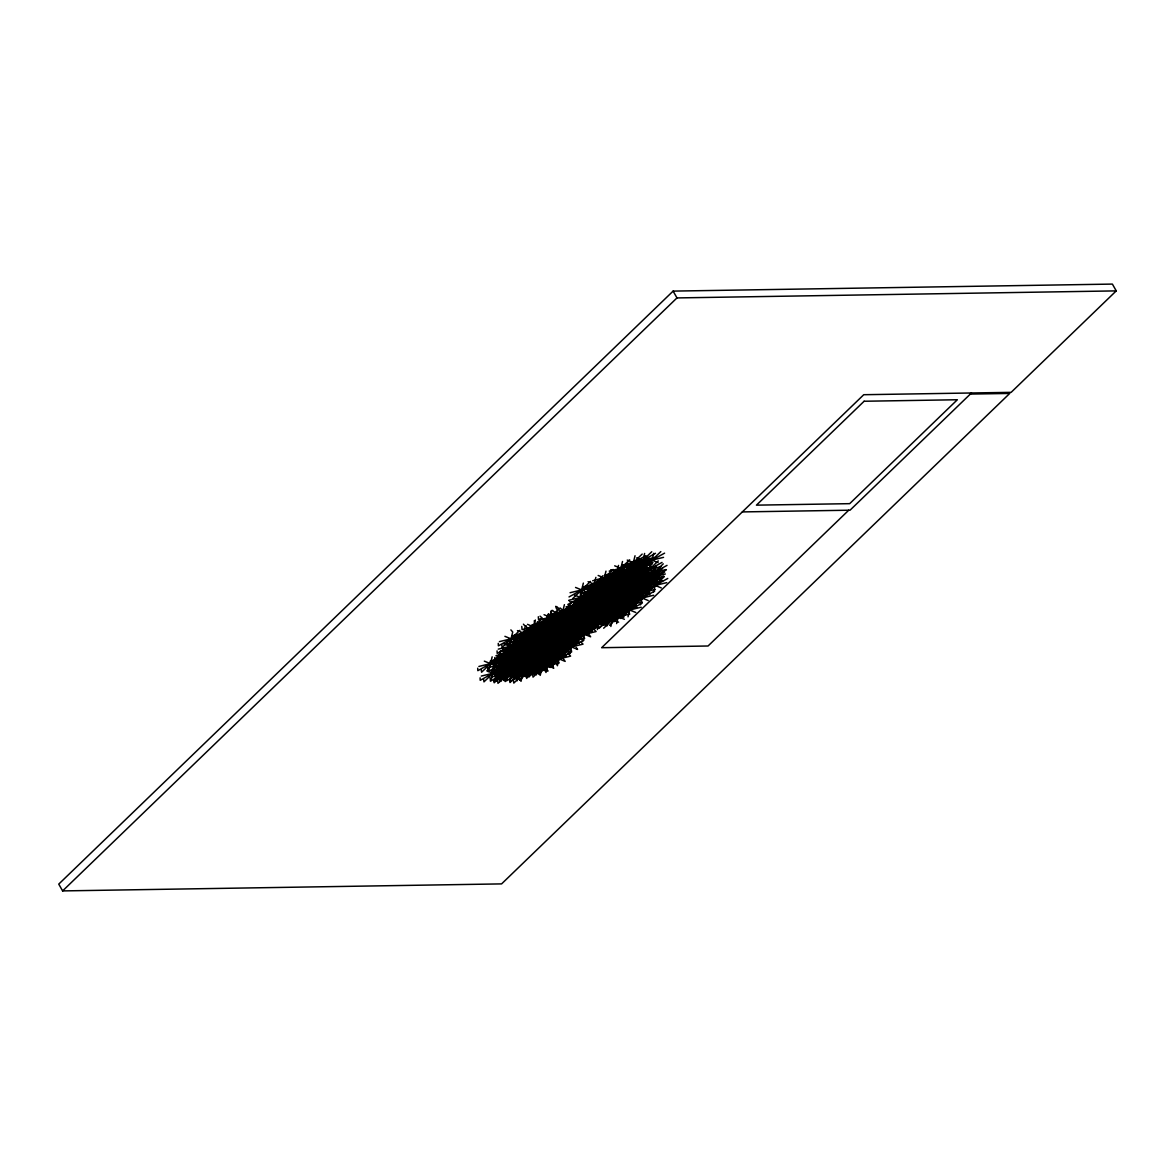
<?xml version="1.0" encoding="UTF-8"?>
<svg xmlns="http://www.w3.org/2000/svg" width="1175" height="1175" viewBox="0 0 1175 1175"><rect width="100%" height="100%" fill="white"/><g stroke="black" fill="none" stroke-linecap="round" stroke-linejoin="round"><path stroke-width="1.5" d="M492.163 656.825L488.771 670.47L487.258 666.974M494.543 666.475L491.165 680.105L490.151 677.784M498.978 671.38L502.371 657.736M501.299 664.742L504.692 651.097L502.827 648.997M502.782 671.938L509.201 646.162L507.35 644.062M511.522 639.523L508.129 653.168L507.13 650.832M504.765 667.371L501.373 681.015L499.86 677.52M503.693 674.377L507.071 660.747M509.612 660.365L513.005 646.72M508.555 667.943L505.177 681.573L503.664 678.092M511.947 655.415L508.555 669.06L507.556 666.724M510.875 662.421L514.268 648.791L512.418 646.676M510.376 666.21L506.983 679.855L505.984 677.534M515.384 657.486L518.777 643.841M516.545 655.356L510.949 678.695L509.935 676.374M517.705 650.847L521.098 637.202M515.472 662.362L518.865 648.717M513.269 672.071L516.648 658.426M522.934 632.899L519.541 646.544L518.542 644.208M516.706 665.564L520.084 651.934M515.428 672.849L518.807 659.204M519.027 658.94L522.405 645.295M521.127 652.566L517.734 666.21L516.736 663.875M523.345 647.102L526.738 633.472M519.952 662.274L523.345 648.644M520.584 667.121L517.191 680.766L516.192 678.43M524.182 654.49L527.575 640.845M519.512 674.127L522.904 660.482M529.881 634.206L526.503 647.851L525.489 645.516M530.175 637.07L526.782 650.7L525.783 648.38M522.346 671.924L525.739 658.279M535.345 620.033L529.132 644.223L528.118 641.903M534.831 623.954L531.438 637.599L530.439 635.264M524.388 667.679L520.995 681.324L519.996 679.003M528.118 659.058L524.726 672.702L523.727 670.367M530.439 652.419L527.046 666.063L526.048 663.728M526.194 673.907L529.587 660.262M530.16 664.8L526.782 678.445L525.768 676.11M533.523 653.227L536.902 639.597M532.481 658.176L529.088 671.806L528.089 669.486M537.107 643.151L533.714 656.796L532.716 654.46M540.794 632.297L537.401 645.927L536.387 643.606M543.1 625.658L539.722 639.303L538.708 636.967M540.515 637.452L543.908 623.808M545.567 620.943L542.174 634.588L541.161 632.253M547.873 614.305L544.495 627.949L543.482 625.614M542.923 643.063L539.531 656.707L538.532 654.372M543.599 639.949L546.992 626.304M538.605 661.922L541.998 648.292M549.312 619.666L545.92 633.31L544.407 629.815M548.505 624.028L551.883 610.383M537.636 667.943L541.014 654.299L539.163 652.198M545.978 635.146L549.357 621.502L547.506 619.401M543.335 647.66L536.417 674.803L535.403 672.482M538.738 668.178L542.116 654.534M538.165 671.659L541.558 658.029M548.96 631.122L545.582 644.767L544.568 642.431M546.404 647.557L549.797 633.913M548.24 642.196L551.618 628.566M543.599 661.731L540.206 675.375L539.207 673.04M551.751 632.268L555.143 618.623M554.071 625.629L557.464 611.999M549.665 647.498L553.058 633.854M555.613 624.703L548.931 651.303L547.932 648.967M549.386 658.852L545.993 672.482L544.48 669.001M551.677 649.305L555.07 635.675M548.813 662.832L552.97 646.47M548.314 665.858L551.692 652.213M552.926 647.44L559.52 620.576M558.712 624.924L562.091 611.294M551.134 656.193L555.29 639.846M561.841 613.938L558.448 627.582L557.449 625.247M561.033 618.3L564.411 604.655M557.611 641.418L561.004 627.773M563.324 621.134L559.932 634.779L558.918 632.444M562.517 625.497L565.895 611.852M563.148 625.482L566.541 611.852M560.945 638.774L557.567 652.419L556.553 650.083M563.266 632.15L559.873 645.78L558.874 643.459M560.269 645.192L565.88 623.073M562.59 638.568L565.968 624.924M561.782 646.867L558.404 660.512L557.391 658.191M565.704 631.9L569.097 618.256M560.769 652.066L557.391 665.711L556.377 663.376M564.103 640.243L560.71 653.873L559.711 651.552M568.289 622.603L571.682 608.973M565.278 636.571L561.885 650.216L560.886 647.88M571.417 611.617L568.024 625.262L567.026 622.941M570.609 615.979L573.988 602.334M567.598 629.947L564.206 643.577L563.192 641.256M570.037 620.782L571.3 615.671L600.396 599.676M575.324 602.202L573.62 609.032L582.447 600.513M569.082 637.144L565.689 650.774L564.676 648.453M573.415 623.044L574.678 617.933M576.382 611.117L575.104 616.243L578.159 617.477M576.866 609.208L579.833 597.267M579.965 596.738L583.358 583.108M578.761 604.273L582.154 590.628M572.431 630.417L573.268 627.009M576.44 616.963L577.278 613.556M573.18 640.096L569.787 653.741L568.274 650.245M581.933 604.655L583.637 597.825M571.461 647.895L574.854 634.25M580.494 611.485L577.101 625.115L576.102 622.794M583.064 602.188L579.686 615.832L578.673 613.497M576.22 630.975L577.072 627.582M577.175 627.626L573.782 641.256L572.783 638.936M579.187 620.165L582.58 606.52M581.508 613.526L582.785 608.43M584.9 599.882L583.197 606.726L576.866 612.836M580.156 620.738L581.008 617.316M586.017 608.591L589.409 594.947M583.182 621.046L579.789 634.691L578.79 632.37M579.158 639.097L582.536 625.452M584.122 619.577L584.974 616.155M587.177 606.462L585.488 613.291L598.075 606.3M588.337 601.952L591.73 588.308M582.11 628.067L585.502 614.422M581.463 632.458L584.856 618.814M586.105 613.467L589.498 599.823M583.902 623.161L585.591 616.361L574.531 622.486M586.017 614.657L587.28 609.531M590.173 597.649L593.566 584.004M592.494 591.01L595.887 577.38M587.764 614.966L590.717 603.039M588.176 615.436L589.439 610.31M589.659 610.045L593.037 596.401M588.367 617.316L591.759 603.671M586.252 627.479L582.859 641.124L581.86 638.789M593.977 598.207L597.37 584.577M590.584 613.379L593.977 599.749M588.249 630.167L591.216 618.226M594.814 605.595L598.207 591.95M584.239 625.761L591.833 618.432L593.537 611.587M597.135 598.956L600.513 585.312M597.414 601.806L600.807 588.176M599.764 595.328L603.142 581.684M592.978 623.029L596.357 609.384M602.599 584.783L605.977 571.138M602.07 588.69L605.463 575.06M591.627 632.429L595.02 618.784M595.358 623.793L598.751 610.163M597.678 617.169L601.071 603.524M596.827 625.012L600.219 611.367M597.414 629.55L600.792 615.906M599.72 622.912L603.113 609.282M604.156 604.332L607.534 590.702M604.347 607.901L607.739 594.256M608.033 597.032L611.426 583.402M610.354 590.408L613.732 576.763L638.994 562.942M611.147 588.558L614.54 574.913M612.807 585.693L616.199 572.049M615.127 579.055L618.505 565.41M610.163 607.813L613.556 594.168M614.231 591.054L617.624 577.41M609.238 613.027L612.63 599.397M616.552 584.416L619.945 570.771M619.122 575.133L622.515 561.488M608.268 619.049L611.646 605.404M616.611 586.252L619.989 572.607M607.049 625.908L610.427 612.263M610.574 612.41L613.967 598.765M609.355 619.284L612.748 605.639M608.797 622.765L612.19 609.135M616.214 595.872L619.592 582.227M617.037 598.663L620.429 585.018M618.873 593.302L622.251 579.657M610.838 626.481L614.231 612.836M622.383 583.373L625.776 569.728M624.703 576.734L628.082 563.089M620.297 598.604L623.69 584.959M619.563 602.393L626.246 575.809M616.625 623.587L620.003 609.957M622.309 600.41L625.702 586.78M619.445 613.938L623.602 597.576M618.946 616.963L622.324 603.318M623.558 598.545L630.153 571.682M621.766 607.299L625.159 593.669M629.345 576.029L632.723 562.384M622.53 604.582L625.923 590.952M629.08 578.688L632.473 565.043M631.665 569.39L635.043 555.76M628.243 592.523L631.636 578.878M623.249 614.496L626.642 600.866M630.564 585.884L633.957 572.24M633.134 576.602L636.527 562.957M633.78 576.587L637.158 562.957M628.199 603.524L631.577 589.879M630.505 596.885L633.898 583.255M630.902 596.298L636.512 574.178M633.222 589.674L636.6 576.029M629.022 611.617L632.414 597.972M636.336 583.006L639.729 569.361M628.023 616.816L631.401 603.172M638.921 573.708L642.314 560.078M631.342 604.978L634.735 591.348M632.517 601.321L635.91 587.676M638.657 576.367L642.049 562.722M641.242 567.084L644.62 553.44M634.838 594.682L638.231 581.052M636.321 601.879L639.714 588.249M645.413 582.859L648.806 569.214M640.419 604.831L643.812 591.201M642.093 599L645.486 585.356M647.733 576.22L651.126 562.575M650.318 566.938L653.697 553.293M644.414 592.362L647.807 578.732M650.421 585.796L653.814 572.152M649.775 590.202L653.168 576.558M652.742 579.158L656.135 565.528M652.096 583.564L655.488 569.919M653.491 592.229L656.884 578.585M848.732 510.214L708.055 646L601.644 647.704L863.757 394.712L1011.132 392.347L1116.25 290.886L1112.387 284.086L673.113 291.106L58.75 884.114L62.613 890.914L501.593 883.894L1009.722 393.434L970.344 394.066M62.613 890.914L676.976 297.921L1116.25 290.886M519.864 630.314L502.166 647.381L501.754 644.767M499.287 655.136L481.603 672.217L481.192 669.603M532.393 624.586L500.961 654.916L500.359 650.994M498.641 661.554L530.072 631.21M511.815 649.408L494.132 666.489L493.72 663.875M541.969 622.265L510.538 652.595L510.126 649.981M502.445 662.113L533.876 631.783M509.509 656.047L491.811 673.128L491.414 670.499M537.327 629.697L559.021 608.694L556.612 606.506M501.681 664.786L483.982 681.852L483.586 679.238M508.217 659.234L539.648 628.889M521.406 647.087L503.708 664.169L503.297 661.554M519.335 649.599L537.019 632.517M572.798 598.486L590.496 581.419M513.299 656.605L495.615 673.686L495.204 671.072M535.007 636.336L552.691 619.254L550.282 617.066M551.046 622.118L519.614 652.448L519.203 649.834M553.851 620.033L571.549 602.966L569.141 600.778M501.387 670.808L529.543 643.606M564.587 610.295L517.015 656.238L516.603 653.608M514.209 659.058L496.511 676.124L495.909 672.203M552.235 623.323L561.092 614.775M563.618 612.337L569.919 606.241M538.796 636.894L556.495 619.812M571.593 606.021L603.025 575.677M512.785 664.022L530.483 646.94M551.545 626.672L569.229 609.59M505.984 670.734L527.222 650.245M511.889 665.682L494.205 682.763L493.794 680.149M562.267 616.934L530.233 647.675L529.822 645.06M528.265 650.877L510.567 667.958L510.17 665.344M551.281 629.33L568.964 612.248L566.57 610.06M595.417 586.531L613.115 569.449M563.427 617.727L581.126 600.645L578.717 598.457M578.129 604.097L600.704 582.315M523.786 656.737L506.102 673.804L505.691 671.189M544.04 637.908L526.341 654.974L525.945 652.36M555.334 627.23L573.033 610.163M555.981 627.23L573.664 610.148M517.514 664.521L497.994 683.321L497.598 680.707M581.17 603.7L612.601 573.371M508.246 674.597L525.945 657.515M566.658 618.887L548.96 635.954L548.563 633.34M578.805 607.284L538.4 646.514L538.003 643.9M578.144 608.327L604.508 582.888M521.465 663.361L503.781 680.442L503.37 677.828M526.547 658.543L544.245 641.462L541.837 639.273M563.706 623L568.773 618.123M607.945 580.803L629.653 559.799M569.787 618.314L572.313 615.876M578.555 609.928L560.857 627.009L560.446 624.395M583.916 605.448L610.28 579.995M537.577 650.73L519.879 667.811L519.482 665.197M584.46 605.507L592.038 598.192M556.935 632.223L539.237 649.29L538.826 646.676M552.764 636.527L570.448 619.445M572.519 617.58L607.651 583.623M530.043 658.793L512.344 675.875L511.947 673.26M515.179 673.657L532.863 656.59M578.893 612.586L575.104 616.243L604.875 599.588M581.419 610.148L583.931 607.71M605.639 587.427L623.323 570.36M550.062 641.374L532.363 658.441L531.967 655.826M542.498 649.246L576.235 616.567M590.247 603.553L621.678 573.224M517.558 674.435L535.257 657.368M572.019 621.913L600.175 594.712M624.483 571.138L642.182 554.071M603.186 592.141L627.068 569.082M574.751 619.901L550.443 643.166L550.047 640.537M577.278 617.462L584.842 610.148M587.647 607.328L605.331 590.261M617.536 578.482L635.22 561.4M563.442 632.121L541.763 653.036L541.367 650.421M555.408 640.316L573.106 623.235M609.428 587.999L627.127 570.918M519.027 675.64L562.193 633.986M550.473 645.971L521.92 673.554L521.524 670.94M576.617 621.839L601.115 598.046M622.177 577.777L639.861 560.695M600.866 598.78L624.762 575.721M531.526 665.99L513.827 683.072L513.225 679.15M569.89 628.977L573.694 625.306L569.111 623.44M574.957 624.101L579.995 619.225M615.215 585.121L632.899 568.039M585.003 615.392L598.898 601.982M621.913 580.435L651.758 551.751M544.73 655.224L570.404 630.461M567.613 633.501L585.312 616.42M548.152 652.61L519.6 680.193L519.203 677.578M581.787 620.033L585.591 616.361M586.854 615.142L594.418 607.842M596.973 606.08L614.672 589.013M625.967 578.335L643.665 561.268M531.555 669.912L574.722 628.243M626.613 578.335L644.297 561.253M580.567 622.941L585.62 618.065M583.946 620.811L596.577 608.621M592.626 612.733L574.942 629.8L574.531 627.186M619.592 587.059L649.437 558.375M568.083 637.085L542.409 661.863L542.013 659.248M609.032 597.62L633.369 574.12M530.997 673.407L548.696 656.34M579.481 626.657L592.097 614.466M597.179 609.649L614.877 592.567M572.416 634.882L529.249 676.55L528.838 673.936M631.489 578.115L649.188 561.033M591.994 617.125L574.296 634.206L573.899 631.592M591.774 617.683L608.209 601.835M572.622 636.439L590.32 619.357M609.869 600.396L641.08 570.551M593.096 617.213L600.675 609.898M643.136 568.685L660.835 551.604M541.132 667.606L584.313 625.937M590.863 619.886L603.495 607.695M576.205 635.455L533.039 677.108L532.642 674.494M602.995 609.546L620.694 592.479M629.168 584.753L646.867 567.672M613.13 600.352L630.813 583.27M589.674 623.763L571.975 640.845L571.579 638.231M589.453 624.322L605.889 608.474M621.076 594.256L643.636 572.489M580.656 633.619L588.249 626.275M593.302 621.413L598.354 616.537M581.992 632.561L538.826 674.23L538.414 671.615M612.395 604.141L634.074 583.226M626.04 591.422L643.738 574.34M592.2 624.307L632.826 585.077M640.566 577.968L658.264 560.886M592.553 624.659L621.105 597.076M602.158 617.095L550.208 667.459L549.812 664.83M623.734 598.046L641.418 580.979M615.362 606.329L641.036 581.552M638.245 584.607L655.944 567.525M590.232 631.298L618.784 603.715M602.188 621.017L645.354 579.348M645.574 580.905L663.258 563.838M613.042 612.968L638.715 588.19M601.629 624.512L619.328 607.431M599.867 627.656L643.048 585.987M644.928 585.312L662.627 568.23M643.254 587.544L660.952 570.462M611.764 618.696L654.945 577.043M603.671 628.214L646.837 586.545M642.607 591.95L660.306 574.869M609.458 625.335L652.624 583.667M620.841 618.564L664.022 576.896M971.461 392.979L850.039 510.2L742.321 511.918M569.023 596.944L594.256 582.947M608.18 575.324L633.413 561.342M591.642 584.988L616.875 570.991M581.552 591.216L606.785 577.219M620.708 569.596L645.942 555.613M604.17 579.26L629.403 565.263M591.128 588.895L616.361 574.913M630.285 567.275L655.518 553.293M579.231 597.855L604.464 583.857M618.388 576.235L643.636 562.238M567.819 604.479L593.052 590.482M601.85 585.884L627.097 571.902M605.61 584.621L630.843 570.624M583.035 598.413L664.595 553.146M588.807 595.534L614.04 581.537M622.192 576.793L647.425 562.81M523.624 631.842L498.391 645.839L498.273 643.342M577.395 602.158L602.628 588.161M605.654 586.457L653.212 559.917M611.426 583.564L636.674 569.581M521.01 633.883L546.243 619.886M599.397 590.599L624.645 576.617M510.919 640.111L536.153 626.113M575.309 604.508L550.076 618.491L549.915 614.745M558.786 614.158L533.538 628.155L533.377 624.41M586.178 599.162L611.426 585.165M568.656 609.355L590.731 597.12M627.714 576.572L652.947 562.575M565.821 612.146L568.964 610.398M603.289 591.245L628.522 577.263M520.496 637.79L545.729 623.808M584.886 602.188L559.653 616.17L559.55 613.673M543.114 625.834L568.362 611.837M615.817 585.517L641.051 571.535M565.718 613.423L568.876 611.661M572.46 609.913L611.705 588.014M578.232 607.034L600.308 594.8M597.076 597.238L622.324 583.241M533.832 632.752L508.599 646.749L508.496 644.252M547.756 625.129L573.003 611.132M611.896 589.659L637.144 575.662M531.217 634.779L556.465 620.797M583.857 605.786L609.105 591.803M636.791 576.426L662.024 562.428M619.607 586.09L644.855 572.093M534.977 633.516L560.211 619.519M586.354 604.978L595.798 599.735M625.394 583.197L650.627 569.214M607.916 593.507L633.149 579.51M585.018 606.741L603.935 596.254M593.977 602.041L512.403 647.308L512.285 644.811M518.175 644.429L543.408 630.432M605.257 596.063L630.49 582.08M531.996 637.056L506.763 651.053L506.645 648.556M535.022 635.352L582.58 608.812L579.848 606.506M540.794 632.458L566.042 618.476M561.826 620.929L566.57 618.3M528.765 639.494L554.012 625.511M622.177 588.014L647.41 574.017M593.199 604.538L618.432 590.54M515.546 648.057L540.794 634.059M520.099 646.015L494.866 659.998L494.748 657.501M622.265 589.865L659.704 569.067M606.094 598.853L642.534 578.732M571.403 618.608L593.478 606.373M641.785 579.363L667.033 565.366M503.062 656.678L477.828 670.675L477.711 668.178M532.657 640.14L557.89 626.158M576.382 616.875L601.629 602.878M515.59 650.95L490.357 664.947L490.195 661.202M545.185 634.412L570.418 620.429M609.34 598.809L634.588 584.812M593.404 608.092L618.637 594.109M504.442 657.677L529.675 643.694M583.74 614.011L602.658 603.524M551.692 632.135L526.444 646.133L526.341 643.636M583.887 614.319L588.602 611.69M612.601 598.751L637.849 584.753M566.512 624.557L541.264 638.554L541.161 636.057M538.473 640.698L513.225 654.681L513.123 652.184M548.989 634.985L591.392 611.323M641.153 583.769L666.387 569.772M611.352 600.616L636.6 586.619M499.933 662.627L525.166 648.629M554.762 632.091L579.995 618.109L577.263 615.788M608.621 602.599L633.854 588.602M537.283 642.402L562.517 628.405M599.221 608.004L645.192 582.506M619.563 597.091L664.712 572.005M508.07 659.131L533.303 645.148M587.162 615.494L598.192 609.384M623.896 594.888L649.129 580.891M559.858 630.975L534.625 644.957L534.522 642.475M529.763 648.571L488.036 671.571L487.919 669.074M551.545 636.909L576.778 622.912M586.736 617.36L611.969 603.377L644.59 595.402M547.814 639.435L522.567 653.432L522.464 650.935M581.419 620.65L600.337 610.163M562.634 631.445L568.95 627.935M633.472 592.567L658.705 578.57M611.587 604.787L636.821 590.79M589.072 617.962L535.462 647.748L535.345 645.251M638.833 590.393L664.066 576.411M534.243 648.482L491.826 672.144L491.723 669.647M546.669 641.609L596.401 614.275M598.295 613.232L623.528 599.235M497.613 669.265L522.846 655.268M599.632 612.616L624.865 598.618M571.403 628.537L574.575 626.774M584.034 621.531L587.177 619.783M577.498 625.878L590.085 618.887M591.51 617.962L607.269 609.238M617.242 603.73L642.475 589.732M505.749 665.77L530.997 651.773M610.824 607.504L646.808 587.529M505.441 666.313L480.208 680.31L480.105 677.813M563.956 633.707L538.708 647.704L538.605 645.207M573.797 628.243L583.27 623M587.999 620.371L604.435 611.441M548.005 643.004L522.772 656.987L522.655 654.504M506.792 666.416L532.025 652.419M502.21 669.192L527.443 655.195M517.984 660.585L492.736 674.582L492.633 672.085M590.731 620.488L609.649 610.016M567.217 633.663L541.969 647.645L541.866 645.148M625.364 602.085L667.782 578.438M570.521 632.664L595.754 618.667M620.4 605.184L656.384 585.209M540.735 649.511L565.968 635.513M609.267 611.426L634.5 597.429M593.522 620.488L614.011 609.12M528.588 656.898L574.56 631.416M585.884 625.203L589.042 623.455M592.2 621.707L611.117 611.22M548.931 645.986L594.08 620.899M597.311 619.24L622.544 605.257M527.56 658.279L502.312 672.262L502.21 669.765M598.413 619.475L623.646 605.492M608.503 614.128L633.736 600.146M576.881 632.062L580.039 630.314M591.098 624.189L602.114 618.079M516.104 666.254L541.337 652.272M504.472 673.04L529.705 659.058M515.663 667.224L490.416 681.221L490.313 678.724M588.073 627.479L540.955 653.682L540.852 651.185M612.307 614.701L654.71 591.054M568.201 639.288L593.434 625.306M597.855 622.97L633.222 603.172M527.663 662.127L552.896 648.13M583.843 630.872L605.918 618.637M618.079 611.822L643.312 597.825M529 661.51L554.233 647.513M591.201 627.127L611.69 615.759M521.274 666.063L496.041 680.061L495.923 677.564M536.637 658.132L494.22 681.779L494.117 679.282M571.843 638.627L546.61 652.624L546.507 650.127M499.992 678.9L525.24 664.903M540.192 656.399L576.176 636.424M508.569 674.332L533.803 660.335M596.092 626.113L621.325 612.116M513.783 672.893L539.017 658.911M597.15 627.332L554.732 650.979L554.629 648.482M549.768 654.078L585.752 634.103M538.635 660.321L563.868 646.323M617.066 617.007L642.299 603.025M518.146 672.012L543.379 658.015M599.896 626.672L625.129 612.689M515.252 674.097L540.485 660.115M605.668 623.793L630.916 609.796M526.679 668.134L551.927 654.152M527.781 668.369L553.014 654.387M563.104 649.041L537.871 663.038L537.768 660.541M531.482 666.974L506.249 680.957L506.146 678.474M537.357 666.049L584.078 639.949M527.222 671.865L572.68 646.72L569.948 644.399M535.286 667.532L510.053 681.529L509.935 679.033M515.825 678.651L541.058 664.653M525.46 675.008L550.708 661.011M571.667 651.919L529.264 675.566L529.161 673.069M535.036 672.688L560.284 658.69M621.751 565.381L654.475 557.493M640.419 562.913L663.552 557.347M609.223 571.109L632.37 565.542M614.804 572.71L637.937 567.158M605.228 575.03L628.361 569.464M619.445 572.005L652.169 564.132M623.235 572.577L646.382 567.011M623.881 572.563L647.014 567.011M592.685 580.758L615.832 575.207M619.181 574.663L651.905 566.791M637.834 572.196L660.982 566.644M606.653 580.391L629.8 574.825M602.907 581.669L635.631 573.782M582.594 586.986L615.318 579.113M606.697 582.227L629.844 576.675M601.248 584.533L624.395 578.967M626.437 578.981L649.584 573.415M570.066 592.714L593.213 587.162M616.86 581.302L640.008 575.735M642.842 575.133L665.99 569.581M600.454 586.384L623.587 580.817M620.664 581.86L643.812 576.293M635.513 578.834L658.661 573.268M604.332 587.03L627.479 581.463M612.953 585.429L636.101 579.877M580.274 593.625L612.998 585.752M623.22 583.784L646.367 578.232M642.196 579.539L665.344 573.988M584.078 594.183L607.225 588.631M623.308 585.649L646.456 580.083M608.958 589.277L632.106 583.725M640.522 581.772L663.669 576.22M587.236 594.932L610.368 589.365M598.134 593.008L621.281 587.456M568.862 600.249L601.585 592.376M618.344 588.499L641.491 582.932M606.3 591.847L629.447 586.281M587.515 597.781L610.662 592.229M639.876 586.178L663.023 580.612M607.137 594.638L630.285 589.072M624.938 590.658L657.662 582.785M610.398 594.579L633.545 589.013M621.002 592.273L644.135 586.722M613.658 594.521L643.753 587.309M584.915 601.571L608.062 596.004M643.592 588.205L666.739 582.638M568.201 606.491L617.389 594.756M612.41 596.386L635.558 590.834M576.969 605.859L593.492 601.894M609.663 598.383L632.811 592.817M581.405 605.624L602.893 600.454M584.856 606.329L617.595 598.31M632.194 594.976L655.342 589.424M622.618 597.297L645.765 591.73M612.63 600.557L635.778 595.005M576.205 609.443L581.17 608.239M584.489 607.446L599.353 603.877M600.263 603.788L641.433 593.933M626.422 597.855L649.569 592.303M569.787 611.808L603.832 603.803M562.752 614.378L569.346 612.792M580.744 611.852L600.572 607.093M578.467 613.291L601.615 607.725M630.52 600.822L653.667 595.255M548.813 620.899L581.537 613.027L579.774 611.235M600.675 608.386L623.822 602.834M574.604 614.877L592.435 610.574M599.338 609.002L622.486 603.451M610.31 607.196L633.457 601.644M575.544 615.671L597.032 610.515M552.602 621.472L586.663 613.467M587.779 613.144L610.927 607.578M548.549 623.558L581.273 615.685L579.51 613.893L593.845 619.636M609.546 609.913L642.27 602.041M579.319 617.888L585.914 616.302M588.895 615.568L597.135 613.585M567.202 621.09L590.349 615.538L587.706 612.851M613.35 610.471L636.498 604.919M536.02 629.286L559.168 623.734L557.405 621.942M564.999 622.677L532.275 630.564L531.981 627.318M577.806 619.533L599.294 614.363M511.962 635.881L544.686 628.008M598.354 615.024L621.502 609.458M588.043 617.8L606.212 613.438M599.456 615.259L632.179 607.372M536.079 631.122L559.212 625.57M570.081 622.823L575.03 621.634M593.742 617.786L608.606 614.217M585.209 620.018L612.968 613.335M530.615 633.428L553.763 627.861M546.228 630.197L578.952 622.309L577.189 620.532M618.109 612.792L641.256 607.225M499.434 641.623L522.581 636.057L520.819 634.265M588.587 620.591L610.075 615.421M529.822 635.278L552.955 629.712L551.207 627.935M598.898 618.74L622.045 613.188M550.032 630.755L573.18 625.203L571.417 623.411M565.41 627.303L572.034 625.717M575.339 624.909L586.575 622.207M564.881 627.729L588.029 622.163L585.385 619.489M533.7 635.925L556.847 630.358M542.321 634.324L565.469 628.772M542.365 634.647L509.642 642.519L509.363 639.273M552.588 632.693L575.735 627.127L573.973 625.335M597.15 621.883L629.859 614.011M571.564 628.434L594.712 622.882L592.949 621.09M513.446 643.092L536.593 637.526M590.819 624.733L610.648 619.959M600.939 622.456L624.087 616.89M552.676 634.544L575.823 628.977L574.061 627.2M538.326 638.172L561.474 632.62M569.89 630.667L593.037 625.115L591.275 623.323M516.603 643.827L539.736 638.275M581.728 628.405L585.047 627.612M590.012 626.422L604.875 622.853M527.502 641.903L550.649 636.351M498.229 649.143L530.953 641.271L529.191 639.479M547.712 637.393L570.859 631.827L569.097 630.05M535.668 640.742L558.815 635.176M516.883 646.676L540.03 641.124M569.243 635.073L592.391 629.506L590.628 627.729M554.306 639.553L587.03 631.68M539.766 643.474L562.913 637.922M550.37 641.183L573.503 635.616M514.283 650.465L537.43 644.899M543.026 643.43L573.121 636.204M572.959 637.1L596.107 631.533L594.344 629.756M495.909 655.782L546.757 643.65M541.778 645.281L564.925 639.729L563.163 637.937M522.86 650.788L499.713 656.34L499.434 653.094M562.179 641.712L539.031 647.278L538.752 644.032M509.113 654.916L532.26 649.349L530.498 647.572M491.4 660.717L546.962 647.205M551.986 646.191L584.709 638.319L582.947 636.527M505.573 658.338L528.721 652.771M541.998 649.467L565.146 643.9L563.383 642.108M529.631 652.683L570.8 642.842M555.79 646.749L578.937 641.197L577.175 639.406M510.053 658.25L533.2 652.698M478.871 666.445L502.019 660.893L500.256 659.102M541.234 652.169L573.958 644.297L572.196 642.505M506.807 661.554L529.94 655.988L528.192 654.196M507.835 662.186L530.982 656.634L529.22 654.842M559.887 649.716L583.035 644.15L581.273 642.373M489.079 667.356L521.803 659.469M530.043 657.28L553.19 651.728L551.428 649.937M528.706 657.897L551.853 652.345L550.091 650.553M503.252 664.962L526.4 659.41M539.678 656.091L562.825 650.539L561.062 648.747M492.883 667.914L516.031 662.362L514.268 660.57M517.147 662.039L540.294 656.472L538.532 654.695M538.914 658.808L571.637 650.935L569.875 649.143M493.794 670.352L526.503 662.48L524.755 660.702M542.718 659.366L565.865 653.814M505.514 668.825L528.662 663.258M527.737 663.919L550.869 658.352M512.447 667.899L535.594 662.333M528.823 664.154L561.547 656.267L559.785 654.49M481.265 676.08L504.398 670.528L502.636 668.737M514.826 668.678L537.974 663.111L536.211 661.334M509.612 670.102L542.336 662.23M547.491 661.687L570.624 656.12L567.995 653.447M516.295 669.882L539.442 664.316M528.265 667.635L551.413 662.083M491.473 676.991L524.197 669.118M526.518 670.778L559.241 662.906L557.479 661.114M540.015 668.869L507.292 676.741L507.012 673.495M530.307 671.351L553.454 665.784M511.096 677.299L534.243 671.748L532.481 669.956M645.883 557.626L658.103 562.619M636.806 557.773L649.026 562.766M627.23 560.093L639.45 565.087M643.312 566.908L655.518 571.902M648.321 569.86L660.526 574.854M634.5 564.397L646.705 569.405M634.236 567.055L646.441 572.049M647.675 574.252L659.88 579.246M629.359 567.275L641.565 572.269M628.713 567.29L640.933 572.284M624.909 566.717L637.129 571.711M640.992 573.547L653.212 578.541M646 576.484L658.206 581.478M620.283 567.422L636.865 574.369M614.701 565.821L626.921 570.815M631.915 573.694L644.135 578.688M645.354 580.891L657.574 585.884M649.07 582.918L661.275 587.911M610.692 569.743L622.912 574.737M626.143 576.572L638.348 581.566M617.962 574.061L652.198 588.058M622.339 576.014L634.544 581.008M628.787 580.362L641.007 585.356M612.131 575.104L624.336 580.097M612.175 576.94L624.395 581.933M618.432 580.142L630.637 585.135M608.386 576.382L620.591 581.375M630.417 585.37L642.622 590.364M623.822 583.211L636.028 588.205M637.673 589.688L649.878 594.682M598.163 575.471L610.383 580.465M626.466 587.001L638.686 591.994M606.726 579.246L618.931 584.239M626.084 587.573L638.289 592.567M609.81 581.742L622.016 586.736M614.437 583.99L626.657 588.983M605.918 581.096L618.138 586.09M631.9 592.567L644.106 597.561M597.649 579.393L609.854 584.386M628.096 592.009L640.302 597.003M635.998 595.534L648.203 600.528M619.137 589.248L631.342 594.242M611.778 586.56L623.998 591.554M615.876 589.292L628.082 594.286M617.888 591.098L630.094 596.092M612.616 589.351L624.821 594.344M623.763 594.212L635.983 599.206M626.921 595.681L639.127 600.675M603.612 587.72L615.817 592.714M588.073 581.698L600.278 586.692M615.142 593.096L627.347 598.09M595.328 586.017L607.548 591.01M618.109 595.284L630.314 600.278M617.345 597.987L629.55 602.981M624.601 602.305L636.821 607.299M592.699 589.644L604.919 594.638M589.556 588.91L601.762 593.904M585.752 588.337L597.972 593.331M599.72 595.035L611.94 600.028M592.993 592.494L605.198 597.488M615.788 601.908L628.008 606.902M605.742 598.501L617.947 603.495M575.544 587.441L587.75 592.435M618.828 605.184L631.034 610.178M623.587 607.504L635.807 612.498M615.024 604.626L627.23 609.619M599.926 598.589L612.131 603.583M583.916 592.641L596.122 597.634M590.393 596.283L602.599 601.277M606.153 603.098L618.373 608.092M604.817 603.715L626.73 612.645M574.34 594.961L586.545 599.955M581.596 599.279L597.443 605.727M604.934 609.972L617.154 614.966M603.832 609.737L616.053 614.731M612.204 614.29L624.41 619.284M586.163 604.067L598.369 609.061M593.258 607.857L605.463 612.851M581.684 604.156L593.889 609.149M604.376 613.453L616.581 618.461M575.823 602.158L588.029 607.152M572.019 601.6L582.712 605.962M577.087 604.214L580.142 605.463M584.724 607.343L589.292 609.208M584.445 607.989L595.123 612.366M583.946 608.004L596.151 612.998M606.418 617.169L618.637 622.163M595.299 613.6L614.833 621.59M575.251 606.52L587.471 611.514L585.297 608.386M590.937 614.496L603.157 619.489M588.558 613.717L600.763 618.711M592.406 615.7L604.626 620.694M580.891 611.411L591.583 615.773M567.51 606.535L570.565 607.783M566.174 606.667L578.394 611.661L576.94 609.575M576.293 611.485L585.458 615.23M587.25 616.552L590.305 617.8M591.833 618.432L597.928 620.914M592.978 620.238L605.198 625.232M572.68 615.803L584.886 620.797L583.446 618.726M566.717 613.791L571.3 615.671M572.827 616.302L577.395 618.168M577.689 618.755L589.894 623.749L588.44 621.663M563.868 613.306L576.073 618.3M587.206 623.117L599.412 628.111M576.014 618.682L580.582 620.547M584.93 623.176L587.985 624.439M591.04 625.688L595.622 627.553M563.603 615.95L575.809 620.943L574.369 618.858M574.722 622.28L589.248 628.14L587.808 626.055M558.727 616.17L570.933 621.178M558.081 616.185L570.301 621.178M554.277 615.612L566.497 620.606L565.043 618.535M570.36 622.442L582.58 627.435L581.126 625.35M571.373 623.382L575.97 625.247M575.368 625.379L587.573 630.373L586.134 628.287M544.069 614.716L556.289 619.71M561.283 622.588L573.503 627.582M557.361 621.913L561.958 623.778M578.438 631.812L590.643 636.806L588.469 633.678M540.059 618.637L552.279 623.631M555.511 625.467L567.716 630.461M569.361 631.959L581.566 636.953L580.127 634.867M551.707 624.909L570.272 632.4M558.154 629.257L570.374 634.25M541.499 623.998L553.704 628.992L552.25 626.907M541.543 625.834L553.763 630.828L552.309 628.742M547.8 629.036L560.005 634.03M537.753 625.276L549.959 630.27M559.785 634.265L571.99 639.259L570.536 637.188M553.19 632.106L565.395 637.1L563.956 635.014M567.04 638.583L579.26 643.577L577.072 640.448M527.531 624.366L539.751 629.359M555.848 635.895L568.054 640.889L566.6 638.803M536.094 628.14L548.314 633.134L546.86 631.048M555.452 636.483L567.657 641.477L566.218 639.391M539.178 630.637L551.383 635.631L549.944 633.545M543.805 632.884L556.025 637.878L554.571 635.793M535.286 629.991L547.506 634.985M561.268 641.477L573.473 646.47L572.019 644.385M557.464 640.904L569.669 645.898M565.366 644.429L577.571 649.423L576.132 647.337M548.505 638.143L560.71 643.136L559.256 641.051M541.146 635.455L553.366 640.448M545.244 638.187L557.449 643.18L555.995 641.095M547.256 640.008L559.462 645.002M541.983 638.245L554.189 643.239M553.131 643.107L568.494 649.569M532.98 636.63L545.185 641.623M517.441 630.608L529.646 635.602M544.51 641.991L556.715 646.984M547.477 644.179L559.682 649.173M536.916 639.905L524.696 634.911L523.771 632.297M546.713 646.882L558.918 651.875M553.968 651.2L566.188 656.193M522.082 638.539L534.287 643.533M518.924 637.805L531.129 642.798L529.69 640.713M515.12 637.232L527.34 642.226M529.088 643.929L541.308 648.923L539.854 646.837M522.361 641.388L534.566 646.382L533.127 644.311M545.156 650.803L557.376 655.797M535.11 647.396L547.33 652.389L545.876 650.304M504.912 636.336L517.117 641.33L515.678 639.244M548.196 654.093L560.402 659.087L558.228 655.958M552.955 656.399L565.175 661.393L563.001 658.264M544.392 653.52L556.597 658.514M529.293 647.484L541.499 652.477L540.059 650.392M513.284 641.535L525.489 646.529L524.05 644.443M519.761 645.178L531.967 650.172L530.512 648.086M535.521 651.993L547.741 656.987L546.287 654.901M534.184 652.61L556.098 661.54M503.708 643.856L515.913 648.85L514.459 646.764M510.963 648.174L526.811 654.622L525.357 652.536M534.302 658.867L546.522 663.86M533.2 658.632L545.42 663.625M541.572 663.185L553.778 668.178L552.323 666.093M515.531 652.977L527.737 657.971M522.625 656.752L534.831 661.745L533.391 659.66M511.052 653.05L523.257 658.044L521.817 655.958M533.744 662.362L545.964 667.356L543.775 664.227M505.191 651.053L517.397 656.047M501.387 650.495L513.592 655.488L512.153 653.403M506.454 653.109L518.66 658.103M512.285 656.267L524.491 661.261M513.313 656.898L525.519 661.892L524.079 659.807M535.785 666.063L548.005 671.057L546.551 668.972M524.667 662.494L544.201 670.484L542.747 668.413M520.305 663.39L532.525 668.384L531.071 666.298M517.925 662.612L530.131 667.606M521.773 664.595L533.993 669.588L532.539 667.503M508.731 659.689L520.951 664.683L519.497 662.597M496.878 655.43L509.083 660.423M504.134 659.748L516.354 664.742M515.091 664.815L527.296 669.809L525.857 667.723M508.848 662.759L523.213 668.531M522.346 669.133L534.566 674.127M498.362 662.627L510.567 667.62L509.113 665.535M494.558 662.068L506.763 667.062L505.323 664.977M516.574 672.012L528.779 677.006L526.606 673.877M499.258 665.079L511.478 670.073L510.023 667.988M512.77 671.454L524.99 676.447M506.528 669.383L518.733 674.377L517.279 672.306M484.35 661.158L496.555 666.152L494.381 663.023M502.562 670.543L514.768 675.537M500.741 672.276L512.961 677.27L511.507 675.184M496.952 671.703L509.157 676.697L506.983 673.569M486.729 670.808L498.949 675.801L496.775 672.673M579.583 609.149L582.315 611.47L557.082 625.467L556.965 622.97M570.007 611.47L572.739 613.791M560.049 607.916L562.781 610.236L537.548 624.219L537.445 621.722M575.765 627.465L578.497 629.785M569.17 625.306L571.902 627.626M577.248 634.676L579.98 636.982M538.341 634.603L541.073 636.909L498.655 660.57L498.553 658.073M519.688 637.056L522.42 639.376L497.187 653.373L497.069 650.877M587.794 598.31L590.202 600.498M585.223 607.592L587.632 609.781L569.934 626.863L569.537 624.248M552.602 610.427L555.011 612.616M568.377 627.685L570.786 629.873L553.102 646.94L552.691 644.326M554.027 615.788L556.436 617.977M540.074 616.155L542.483 618.344L524.784 635.425L524.388 632.811M568.92 645.178L566.512 642.989L566.203 640.39M525.313 663.243L527.722 665.432L510.023 682.513L509.627 679.884M591.157 604.464L592.92 606.241M582.08 604.611L583.843 606.388L551.119 614.275L550.84 611.029M593.595 616.684L595.358 618.476L572.21 624.043L571.931 620.797M570.198 613.556L571.946 615.347M565.557 614.261L567.319 616.053L534.596 623.925L534.302 620.679M559.976 612.66L561.738 614.437L538.591 620.003L538.312 616.758M557.89 636.189L559.653 637.966L536.505 643.533L536.226 640.287M543.438 622.309L545.2 624.101L522.067 629.653L521.773 626.407M551.016 645.339L552.779 647.117M519.614 641.8L521.377 643.592M515.164 663.008L516.927 664.8M518.469 668.487L520.231 670.279L497.084 675.831L496.805 672.585M516.648 670.205L518.41 671.997L495.262 677.564L494.983 674.318M576.323 616.008L578.173 618.109L574.795 631.753L573.782 629.418M554.145 647.645L556.01 649.76L552.617 663.39L551.618 661.07M523.404 624.16L525.254 626.275L521.862 639.905L520.863 637.584M510.875 629.888L512.726 632.003L509.333 645.633L508.334 643.312M504.31 656.193L506.175 658.294M585.488 632.693L586.942 634.779L574.722 629.785L573.797 627.171M567.363 611.896L568.817 613.982L556.597 608.988L555.672 606.359M564.778 621.178L566.232 623.264L549.65 616.317L548.71 613.702M562.472 627.817L563.912 629.903M558.081 625.864L559.535 627.949L547.33 622.956L546.39 620.341M563.897 646.015L565.351 648.101M537.783 631.195L539.222 633.281L527.017 628.287L526.092 625.658M535.433 665.417L536.872 667.488M519.6 665.667L521.054 667.752M673.113 291.106L676.976 297.921M550.899 651.156L551.898 653.476M504.809 657.471L505.808 659.807M576.117 620.532L577.043 623.147M553.087 615.656L554.027 618.27M513.666 647.014L514.591 649.628M563.897 647.028L564.294 649.643M558.14 631.019L558.536 633.648M558.11 649.907L558.522 652.522M556.627 642.71L557.038 645.325M554.908 635.837L555.32 638.451M550.825 659.645L551.222 662.259M521.553 643.357L521.95 645.971M514.298 639.038L514.694 641.653M511.977 645.677L512.373 648.292M511.448 658.059L511.845 660.688M499.404 678.988L499.816 681.603M523.536 649.525L523.815 652.771M568.627 613.541L568.729 616.023M565.998 621.575L566.159 625.32M558.727 651.435L558.845 653.932M552.088 623.191L552.191 625.688M547.388 625.291L547.506 627.788M546.331 663.42L546.434 665.902M529.47 635.146L529.572 637.643M504.413 660.056L504.53 662.553M864.11 401.248L756.45 505.147L849.687 503.664L957.346 399.75L864.11 401.248"/></g></svg>
